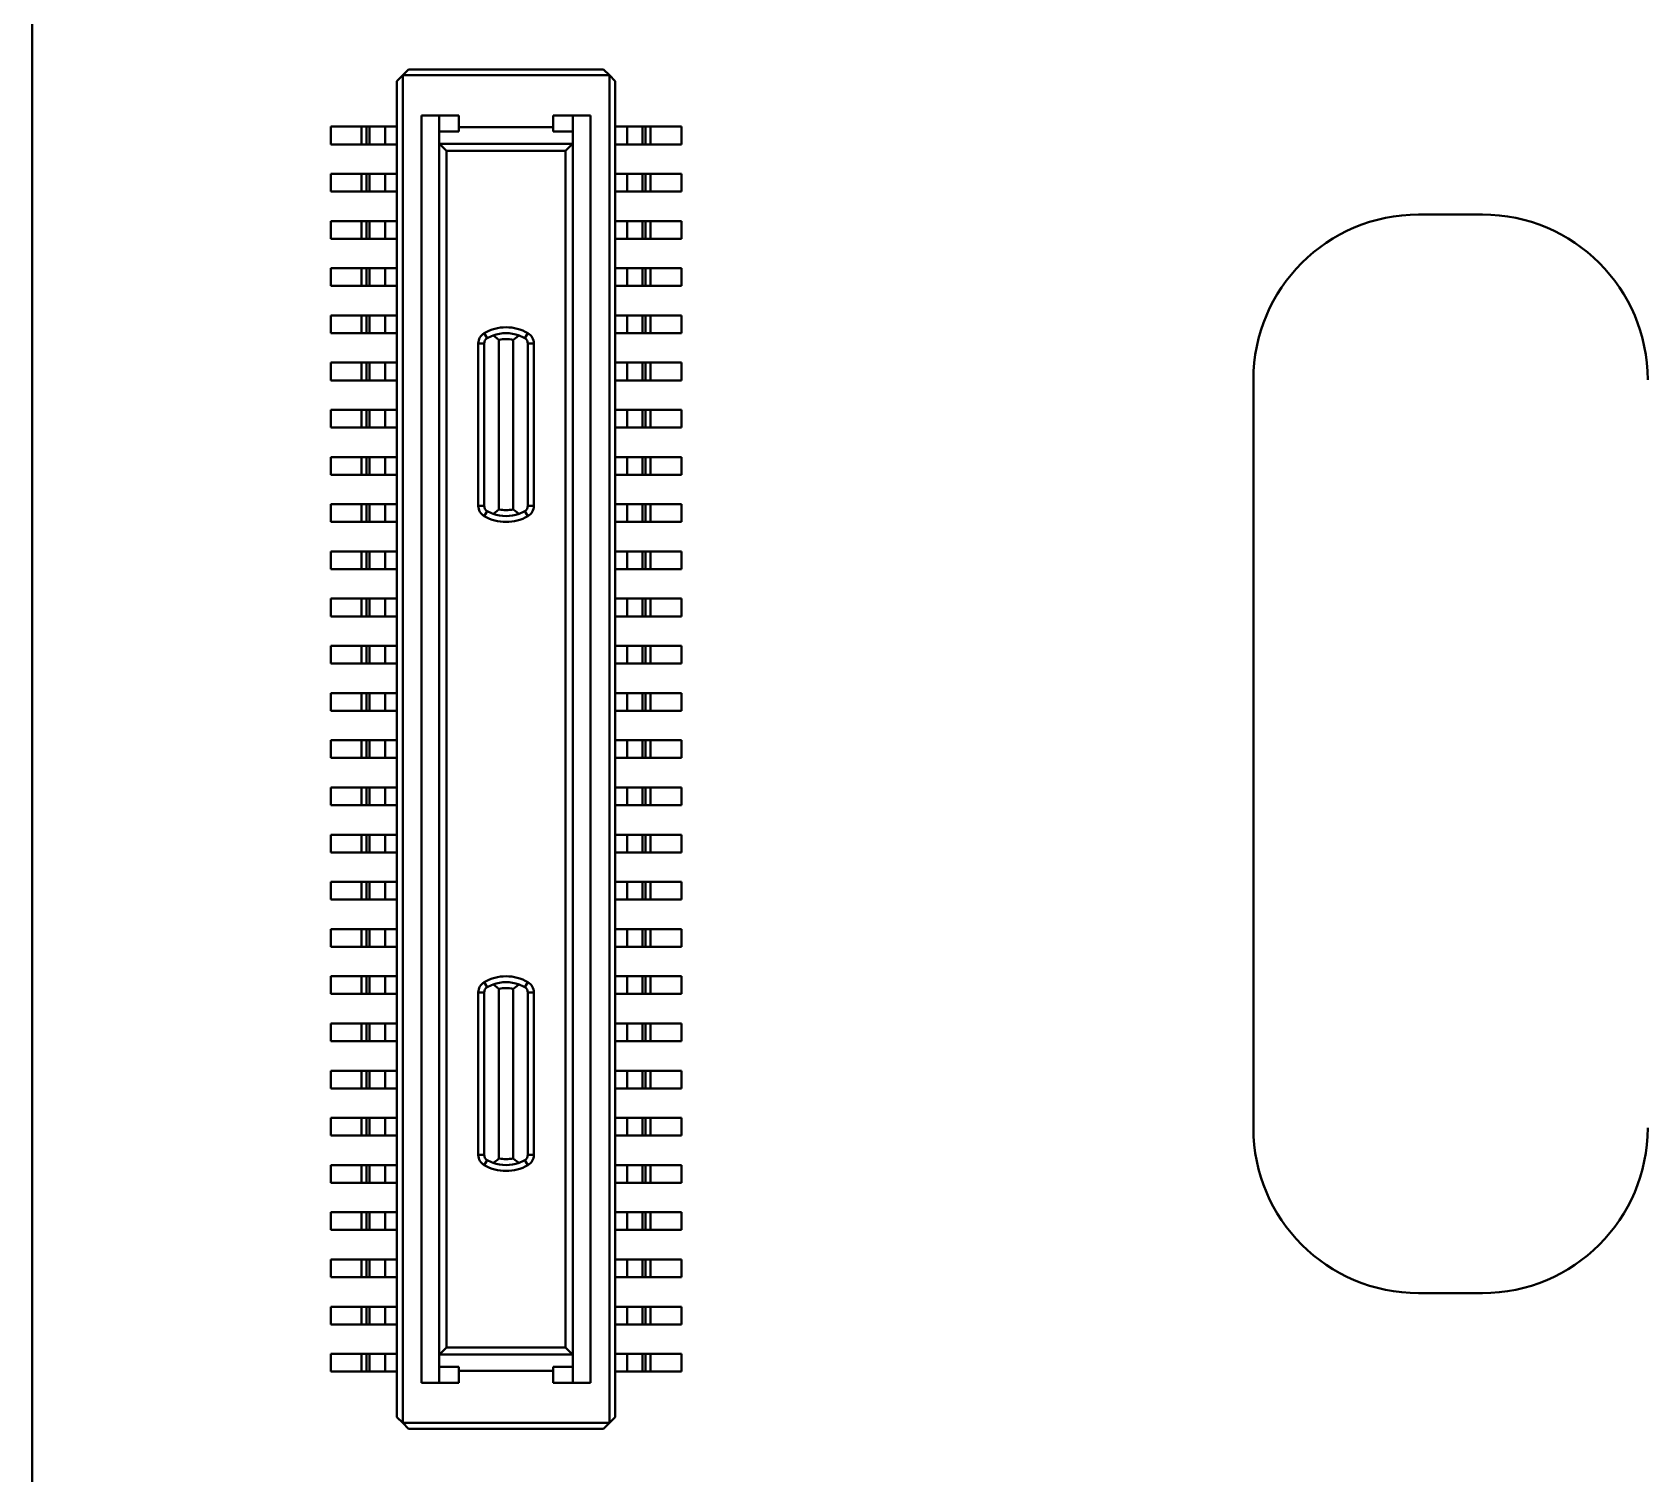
# Model space of a CAD drawing. Header units: millimetres. Extents: x 15 to 292, y 5 to 205.
# Drawn here: x 70.16 to 83.84, y 88.88 to 101.09 of the extents above; entities that cross this region are included whole.
import ezdxf

# ---------------------------------------------------------------- set-up
doc = ezdxf.new("R2010")
doc.units = ezdxf.units.MM
doc.layers.add('Geometries', color=7, linetype='Continuous')

msp = doc.modelspace()

# ---------------------------------------------------------------- linework, layer by layer
at = {"layer": 'Geometries', "linetype": 'Continuous', "lineweight": 40}
for p, q in [((70.158, 75.309), (70.158, 113.309)), ((73.246, 100.679), (73.296, 100.729)), ((73.296, 100.729), (73.346, 100.779)), ((73.296, 100.729), (75.046, 100.729)), ((73.296, 89.309), (73.296, 100.729)), ((73.346, 100.779), (74.996, 100.779)), ((75.046, 100.729), (74.996, 100.779)), ((75.046, 100.729), (75.096, 100.679)), ((75.046, 89.309), (75.046, 100.729)), ((73.246, 100.679), (73.246, 100.294)), ((75.096, 100.679), (75.096, 100.294)), ((72.946, 100.294), (72.686, 100.294)), ((72.686, 100.294), (72.686, 100.144)), ((72.946, 100.144), (72.946, 100.294)), ((72.946, 100.294), (72.99, 100.294)), ((73.014, 100.294), (72.99, 100.294)), ((72.99, 100.144), (72.99, 100.294)), ((73.014, 100.144), (73.014, 100.294)), ((73.146, 100.294), (73.014, 100.294)), ((73.146, 100.144), (73.146, 100.294)), ((73.246, 100.294), (73.146, 100.294)), ((73.246, 100.294), (73.246, 100.144)), ((73.606, 100.389), (73.456, 100.389)), ((73.456, 100.389), (73.456, 89.649)), ((73.771, 100.389), (73.606, 100.389)), ((73.606, 100.254), (73.606, 100.389)), ((73.771, 100.289), (73.771, 100.389)), ((74.571, 100.289), (74.571, 100.389)), ((74.571, 100.389), (74.736, 100.389)), ((74.736, 100.389), (74.886, 100.389)), ((74.736, 100.254), (74.736, 100.389)), ((74.886, 89.649), (74.886, 100.389)), ((75.096, 100.294), (75.196, 100.294)), ((75.096, 100.294), (75.096, 100.144)), ((75.196, 100.294), (75.328, 100.294)), ((75.196, 100.144), (75.196, 100.294)), ((75.328, 100.144), (75.328, 100.294)), ((75.328, 100.294), (75.352, 100.294)), ((75.396, 100.294), (75.352, 100.294)), ((75.352, 100.144), (75.352, 100.294)), ((75.396, 100.294), (75.656, 100.294)), ((75.396, 100.144), (75.396, 100.294)), ((75.656, 100.294), (75.656, 100.144)), ((73.771, 100.254), (73.606, 100.254)), ((73.606, 100.149), (73.606, 100.254)), ((73.771, 100.289), (74.571, 100.289)), ((73.771, 100.254), (73.771, 100.289)), ((74.571, 100.254), (74.571, 100.289)), ((74.571, 100.254), (74.736, 100.254)), ((74.736, 100.149), (74.736, 100.254)), ((72.686, 100.144), (72.946, 100.144)), ((72.946, 100.144), (72.99, 100.144)), ((72.99, 100.144), (73.014, 100.144)), ((73.146, 100.144), (73.014, 100.144)), ((73.146, 100.144), (73.246, 100.144)), ((73.246, 100.144), (73.246, 99.894)), ((73.606, 89.888), (73.606, 100.149)), ((73.666, 100.088), (73.607, 100.147)), ((73.607, 100.147), (74.735, 100.147)), ((73.666, 89.949), (73.666, 100.088)), ((73.666, 100.088), (74.676, 100.088)), ((74.676, 100.088), (74.735, 100.147)), ((74.676, 89.949), (74.676, 100.088)), ((74.736, 89.888), (74.736, 100.149)), ((75.196, 100.144), (75.096, 100.144)), ((75.096, 100.144), (75.096, 99.894)), ((75.196, 100.144), (75.328, 100.144)), ((75.352, 100.144), (75.328, 100.144)), ((75.396, 100.144), (75.352, 100.144)), ((75.656, 100.144), (75.396, 100.144)), ((72.946, 99.894), (72.686, 99.894)), ((72.686, 99.894), (72.686, 99.744)), ((72.946, 99.744), (72.946, 99.894)), ((72.946, 99.894), (72.99, 99.894)), ((73.014, 99.894), (72.99, 99.894)), ((72.99, 99.744), (72.99, 99.894)), ((73.014, 99.744), (73.014, 99.894)), ((73.146, 99.894), (73.014, 99.894)), ((73.246, 99.894), (73.146, 99.894)), ((73.146, 99.744), (73.146, 99.894)), ((73.246, 99.894), (73.246, 99.744)), ((75.096, 99.894), (75.196, 99.894)), ((75.096, 99.894), (75.096, 99.744)), ((75.196, 99.894), (75.328, 99.894)), ((75.196, 99.744), (75.196, 99.894)), ((75.328, 99.744), (75.328, 99.894)), ((75.328, 99.894), (75.352, 99.894)), ((75.396, 99.894), (75.352, 99.894)), ((75.352, 99.744), (75.352, 99.894)), ((75.396, 99.744), (75.396, 99.894)), ((75.396, 99.894), (75.656, 99.894)), ((75.656, 99.894), (75.656, 99.744)), ((72.686, 99.744), (72.946, 99.744)), ((72.946, 99.744), (72.99, 99.744)), ((72.99, 99.744), (73.014, 99.744)), ((73.146, 99.744), (73.014, 99.744)), ((73.146, 99.744), (73.246, 99.744)), ((73.246, 99.744), (73.246, 99.494)), ((75.196, 99.744), (75.096, 99.744)), ((75.096, 99.744), (75.096, 99.494)), ((75.196, 99.744), (75.328, 99.744)), ((75.352, 99.744), (75.328, 99.744)), ((75.396, 99.744), (75.352, 99.744)), ((75.656, 99.744), (75.396, 99.744)), ((72.686, 99.494), (72.686, 99.344)), ((72.946, 99.494), (72.686, 99.494)), ((72.946, 99.344), (72.946, 99.494)), ((72.946, 99.494), (72.99, 99.494)), ((73.014, 99.494), (72.99, 99.494)), ((72.99, 99.344), (72.99, 99.494)), ((73.146, 99.494), (73.014, 99.494)), ((73.014, 99.344), (73.014, 99.494)), ((73.146, 99.344), (73.146, 99.494)), ((73.246, 99.494), (73.146, 99.494)), ((73.246, 99.494), (73.246, 99.344)), ((75.096, 99.494), (75.196, 99.494)), ((75.096, 99.494), (75.096, 99.344)), ((75.196, 99.494), (75.328, 99.494)), ((75.196, 99.344), (75.196, 99.494)), ((75.328, 99.494), (75.352, 99.494)), ((75.328, 99.344), (75.328, 99.494)), ((75.396, 99.494), (75.352, 99.494)), ((75.352, 99.344), (75.352, 99.494)), ((75.396, 99.344), (75.396, 99.494)), ((75.396, 99.494), (75.656, 99.494)), ((75.656, 99.494), (75.656, 99.344)), ((82.441, 99.549), (81.901, 99.549)), ((72.686, 99.344), (72.946, 99.344)), ((72.946, 99.344), (72.99, 99.344)), ((72.99, 99.344), (73.014, 99.344)), ((73.146, 99.344), (73.014, 99.344)), ((73.146, 99.344), (73.246, 99.344)), ((73.246, 99.344), (73.246, 99.094)), ((75.196, 99.344), (75.096, 99.344)), ((75.096, 99.344), (75.096, 99.094)), ((75.196, 99.344), (75.328, 99.344)), ((75.352, 99.344), (75.328, 99.344)), ((75.396, 99.344), (75.352, 99.344)), ((75.656, 99.344), (75.396, 99.344)), ((72.946, 99.094), (72.686, 99.094)), ((72.686, 99.094), (72.686, 98.944)), ((72.946, 98.944), (72.946, 99.094)), ((72.946, 99.094), (72.99, 99.094)), ((73.014, 99.094), (72.99, 99.094)), ((72.99, 98.944), (72.99, 99.094)), ((73.146, 99.094), (73.014, 99.094)), ((73.014, 98.944), (73.014, 99.094)), ((73.246, 99.094), (73.146, 99.094)), ((73.146, 98.944), (73.146, 99.094)), ((73.246, 99.094), (73.246, 98.944)), ((75.096, 99.094), (75.196, 99.094)), ((75.096, 99.094), (75.096, 98.944)), ((75.196, 98.944), (75.196, 99.094)), ((75.196, 99.094), (75.328, 99.094)), ((75.328, 99.094), (75.352, 99.094)), ((75.328, 98.944), (75.328, 99.094)), ((75.396, 99.094), (75.352, 99.094)), ((75.352, 98.944), (75.352, 99.094)), ((75.396, 99.094), (75.656, 99.094)), ((75.396, 98.944), (75.396, 99.094)), ((75.656, 99.094), (75.656, 98.944)), ((72.686, 98.944), (72.946, 98.944)), ((72.946, 98.944), (72.99, 98.944)), ((72.99, 98.944), (73.014, 98.944)), ((73.146, 98.944), (73.014, 98.944)), ((73.146, 98.944), (73.246, 98.944)), ((73.246, 98.944), (73.246, 98.694)), ((75.196, 98.944), (75.096, 98.944)), ((75.096, 98.944), (75.096, 98.694)), ((75.196, 98.944), (75.328, 98.944)), ((75.352, 98.944), (75.328, 98.944)), ((75.396, 98.944), (75.352, 98.944)), ((75.656, 98.944), (75.396, 98.944)), ((72.946, 98.694), (72.686, 98.694)), ((72.686, 98.694), (72.686, 98.544)), ((72.946, 98.694), (72.99, 98.694)), ((72.946, 98.544), (72.946, 98.694)), ((72.99, 98.544), (72.99, 98.694)), ((73.014, 98.694), (72.99, 98.694)), ((73.146, 98.694), (73.014, 98.694)), ((73.014, 98.544), (73.014, 98.694)), ((73.246, 98.694), (73.146, 98.694)), ((73.146, 98.544), (73.146, 98.694)), ((73.246, 98.694), (73.246, 98.544)), ((75.096, 98.694), (75.196, 98.694)), ((75.096, 98.694), (75.096, 98.544)), ((75.196, 98.694), (75.328, 98.694)), ((75.196, 98.544), (75.196, 98.694)), ((75.328, 98.544), (75.328, 98.694)), ((75.328, 98.694), (75.352, 98.694)), ((75.396, 98.694), (75.352, 98.694)), ((75.352, 98.544), (75.352, 98.694)), ((75.396, 98.694), (75.656, 98.694)), ((75.396, 98.544), (75.396, 98.694)), ((75.656, 98.694), (75.656, 98.544)), ((72.686, 98.544), (72.946, 98.544)), ((72.946, 98.544), (72.99, 98.544)), ((72.99, 98.544), (73.014, 98.544)), ((73.146, 98.544), (73.014, 98.544)), ((73.146, 98.544), (73.246, 98.544)), ((73.246, 98.544), (73.246, 98.294)), ((73.986, 98.544), (74.011, 98.501)), ((74.356, 98.544), (74.331, 98.501)), ((75.096, 98.544), (75.096, 98.294)), ((75.196, 98.544), (75.096, 98.544)), ((75.196, 98.544), (75.328, 98.544)), ((75.352, 98.544), (75.328, 98.544)), ((75.396, 98.544), (75.352, 98.544)), ((75.656, 98.544), (75.396, 98.544)), ((73.936, 98.457), (73.936, 97.08)), ((73.986, 98.457), (73.936, 98.457)), ((73.986, 98.457), (73.986, 97.08)), ((74.111, 97.05), (74.111, 98.487)), ((74.231, 98.487), (74.231, 97.05)), ((74.406, 98.457), (74.356, 98.457)), ((74.356, 97.08), (74.356, 98.457)), ((74.406, 97.08), (74.406, 98.457)), ((72.946, 98.294), (72.686, 98.294)), ((72.686, 98.294), (72.686, 98.144)), ((72.946, 98.294), (72.99, 98.294)), ((72.946, 98.144), (72.946, 98.294)), ((72.99, 98.144), (72.99, 98.294)), ((73.014, 98.294), (72.99, 98.294)), ((73.146, 98.294), (73.014, 98.294)), ((73.014, 98.144), (73.014, 98.294)), ((73.246, 98.294), (73.146, 98.294)), ((73.146, 98.144), (73.146, 98.294)), ((73.246, 98.294), (73.246, 98.144)), ((75.096, 98.294), (75.196, 98.294)), ((75.096, 98.294), (75.096, 98.144)), ((75.196, 98.294), (75.328, 98.294)), ((75.196, 98.144), (75.196, 98.294)), ((75.328, 98.144), (75.328, 98.294)), ((75.328, 98.294), (75.352, 98.294)), ((75.396, 98.294), (75.352, 98.294)), ((75.352, 98.144), (75.352, 98.294)), ((75.396, 98.294), (75.656, 98.294)), ((75.396, 98.144), (75.396, 98.294)), ((75.656, 98.294), (75.656, 98.144)), ((72.686, 98.144), (72.946, 98.144)), ((72.946, 98.144), (72.99, 98.144)), ((72.99, 98.144), (73.014, 98.144)), ((73.146, 98.144), (73.014, 98.144)), ((73.146, 98.144), (73.246, 98.144)), ((73.246, 98.144), (73.246, 97.894)), ((75.196, 98.144), (75.096, 98.144)), ((75.096, 98.144), (75.096, 97.894)), ((75.196, 98.144), (75.328, 98.144)), ((75.352, 98.144), (75.328, 98.144)), ((75.396, 98.144), (75.352, 98.144)), ((75.656, 98.144), (75.396, 98.144)), ((80.501, 98.149), (80.501, 91.809)), ((72.946, 97.894), (72.686, 97.894)), ((72.686, 97.894), (72.686, 97.744)), ((72.946, 97.894), (72.99, 97.894)), ((72.946, 97.744), (72.946, 97.894)), ((73.014, 97.894), (72.99, 97.894)), ((72.99, 97.744), (72.99, 97.894)), ((73.146, 97.894), (73.014, 97.894)), ((73.014, 97.744), (73.014, 97.894)), ((73.246, 97.894), (73.146, 97.894)), ((73.146, 97.744), (73.146, 97.894)), ((73.246, 97.894), (73.246, 97.744)), ((75.096, 97.894), (75.196, 97.894)), ((75.096, 97.894), (75.096, 97.744)), ((75.196, 97.894), (75.328, 97.894)), ((75.196, 97.744), (75.196, 97.894)), ((75.328, 97.894), (75.352, 97.894)), ((75.328, 97.744), (75.328, 97.894)), ((75.396, 97.894), (75.352, 97.894)), ((75.352, 97.744), (75.352, 97.894)), ((75.396, 97.894), (75.656, 97.894)), ((75.396, 97.744), (75.396, 97.894)), ((75.656, 97.894), (75.656, 97.744)), ((72.686, 97.744), (72.946, 97.744)), ((72.946, 97.744), (72.99, 97.744)), ((72.99, 97.744), (73.014, 97.744)), ((73.146, 97.744), (73.014, 97.744)), ((73.146, 97.744), (73.246, 97.744)), ((73.246, 97.744), (73.246, 97.494)), ((75.196, 97.744), (75.096, 97.744)), ((75.096, 97.744), (75.096, 97.494)), ((75.196, 97.744), (75.328, 97.744)), ((75.352, 97.744), (75.328, 97.744)), ((75.396, 97.744), (75.352, 97.744)), ((75.656, 97.744), (75.396, 97.744)), ((72.946, 97.494), (72.686, 97.494)), ((72.686, 97.494), (72.686, 97.344)), ((72.946, 97.494), (72.99, 97.494)), ((72.946, 97.344), (72.946, 97.494)), ((73.014, 97.494), (72.99, 97.494)), ((72.99, 97.344), (72.99, 97.494)), ((73.146, 97.494), (73.014, 97.494)), ((73.014, 97.344), (73.014, 97.494)), ((73.246, 97.494), (73.146, 97.494)), ((73.146, 97.344), (73.146, 97.494)), ((73.246, 97.494), (73.246, 97.344)), ((75.096, 97.494), (75.196, 97.494)), ((75.096, 97.494), (75.096, 97.344)), ((75.196, 97.494), (75.328, 97.494)), ((75.196, 97.344), (75.196, 97.494)), ((75.328, 97.344), (75.328, 97.494)), ((75.328, 97.494), (75.352, 97.494)), ((75.352, 97.344), (75.352, 97.494)), ((75.396, 97.494), (75.352, 97.494)), ((75.396, 97.494), (75.656, 97.494)), ((75.396, 97.344), (75.396, 97.494)), ((75.656, 97.494), (75.656, 97.344)), ((72.686, 97.344), (72.946, 97.344)), ((72.946, 97.344), (72.99, 97.344)), ((72.99, 97.344), (73.014, 97.344)), ((73.146, 97.344), (73.014, 97.344)), ((73.146, 97.344), (73.246, 97.344)), ((73.246, 97.344), (73.246, 97.094)), ((75.096, 97.344), (75.096, 97.094)), ((75.196, 97.344), (75.096, 97.344)), ((75.196, 97.344), (75.328, 97.344)), ((75.352, 97.344), (75.328, 97.344)), ((75.396, 97.344), (75.352, 97.344)), ((75.656, 97.344), (75.396, 97.344)), ((72.946, 97.094), (72.686, 97.094)), ((72.686, 97.094), (72.686, 96.944)), ((72.946, 96.944), (72.946, 97.094)), ((72.946, 97.094), (72.99, 97.094)), ((72.99, 96.944), (72.99, 97.094)), ((73.014, 97.094), (72.99, 97.094)), ((73.146, 97.094), (73.014, 97.094)), ((73.014, 96.944), (73.014, 97.094)), ((73.246, 97.094), (73.146, 97.094)), ((73.146, 96.944), (73.146, 97.094)), ((73.246, 97.094), (73.246, 96.944)), ((73.936, 97.08), (73.986, 97.08)), ((73.986, 96.993), (74.011, 97.036)), ((74.331, 97.036), (74.356, 96.993)), ((74.356, 97.08), (74.406, 97.08)), ((75.096, 97.094), (75.196, 97.094)), ((75.096, 97.094), (75.096, 96.944)), ((75.196, 96.944), (75.196, 97.094)), ((75.196, 97.094), (75.328, 97.094)), ((75.328, 97.094), (75.352, 97.094)), ((75.328, 96.944), (75.328, 97.094)), ((75.352, 96.944), (75.352, 97.094)), ((75.396, 97.094), (75.352, 97.094)), ((75.396, 97.094), (75.656, 97.094)), ((75.396, 96.944), (75.396, 97.094)), ((75.656, 97.094), (75.656, 96.944)), ((72.686, 96.944), (72.946, 96.944)), ((72.946, 96.944), (72.99, 96.944)), ((72.99, 96.944), (73.014, 96.944)), ((73.146, 96.944), (73.014, 96.944)), ((73.146, 96.944), (73.246, 96.944)), ((73.246, 96.944), (73.246, 96.694)), ((75.196, 96.944), (75.096, 96.944)), ((75.096, 96.944), (75.096, 96.694)), ((75.196, 96.944), (75.328, 96.944)), ((75.352, 96.944), (75.328, 96.944)), ((75.396, 96.944), (75.352, 96.944)), ((75.656, 96.944), (75.396, 96.944)), ((72.686, 96.694), (72.686, 96.544)), ((72.946, 96.694), (72.686, 96.694)), ((72.946, 96.694), (72.99, 96.694)), ((72.946, 96.544), (72.946, 96.694)), ((73.014, 96.694), (72.99, 96.694)), ((72.99, 96.544), (72.99, 96.694)), ((73.146, 96.694), (73.014, 96.694)), ((73.014, 96.544), (73.014, 96.694)), ((73.246, 96.694), (73.146, 96.694)), ((73.146, 96.544), (73.146, 96.694)), ((73.246, 96.694), (73.246, 96.544)), ((75.096, 96.694), (75.196, 96.694)), ((75.096, 96.694), (75.096, 96.544)), ((75.196, 96.694), (75.328, 96.694)), ((75.196, 96.544), (75.196, 96.694)), ((75.328, 96.694), (75.352, 96.694)), ((75.328, 96.544), (75.328, 96.694)), ((75.352, 96.544), (75.352, 96.694)), ((75.396, 96.694), (75.352, 96.694)), ((75.396, 96.694), (75.656, 96.694)), ((75.396, 96.544), (75.396, 96.694)), ((75.656, 96.694), (75.656, 96.544)), ((72.686, 96.544), (72.946, 96.544)), ((72.946, 96.544), (72.99, 96.544)), ((72.99, 96.544), (73.014, 96.544)), ((73.146, 96.544), (73.014, 96.544)), ((73.146, 96.544), (73.246, 96.544)), ((73.246, 96.544), (73.246, 96.294)), ((75.196, 96.544), (75.096, 96.544)), ((75.096, 96.544), (75.096, 96.294)), ((75.196, 96.544), (75.328, 96.544)), ((75.352, 96.544), (75.328, 96.544)), ((75.396, 96.544), (75.352, 96.544)), ((75.656, 96.544), (75.396, 96.544)), ((72.946, 96.294), (72.686, 96.294)), ((72.686, 96.294), (72.686, 96.144)), ((72.946, 96.294), (72.99, 96.294)), ((72.946, 96.144), (72.946, 96.294)), ((72.99, 96.144), (72.99, 96.294)), ((73.014, 96.294), (72.99, 96.294)), ((73.146, 96.294), (73.014, 96.294)), ((73.014, 96.144), (73.014, 96.294)), ((73.246, 96.294), (73.146, 96.294)), ((73.146, 96.144), (73.146, 96.294)), ((73.246, 96.294), (73.246, 96.144)), ((75.096, 96.294), (75.196, 96.294)), ((75.096, 96.294), (75.096, 96.144)), ((75.196, 96.294), (75.328, 96.294)), ((75.196, 96.144), (75.196, 96.294)), ((75.328, 96.294), (75.352, 96.294)), ((75.328, 96.144), (75.328, 96.294)), ((75.352, 96.144), (75.352, 96.294)), ((75.396, 96.294), (75.352, 96.294)), ((75.396, 96.294), (75.656, 96.294)), ((75.396, 96.144), (75.396, 96.294)), ((75.656, 96.294), (75.656, 96.144)), ((72.686, 96.144), (72.946, 96.144)), ((72.946, 96.144), (72.99, 96.144)), ((72.99, 96.144), (73.014, 96.144)), ((73.146, 96.144), (73.014, 96.144)), ((73.146, 96.144), (73.246, 96.144)), ((73.246, 96.144), (73.246, 95.894)), ((75.196, 96.144), (75.096, 96.144)), ((75.096, 96.144), (75.096, 95.894)), ((75.196, 96.144), (75.328, 96.144)), ((75.352, 96.144), (75.328, 96.144)), ((75.396, 96.144), (75.352, 96.144)), ((75.656, 96.144), (75.396, 96.144)), ((72.946, 95.894), (72.686, 95.894)), ((72.686, 95.894), (72.686, 95.744)), ((72.946, 95.744), (72.946, 95.894)), ((72.946, 95.894), (72.99, 95.894)), ((73.014, 95.894), (72.99, 95.894)), ((72.99, 95.744), (72.99, 95.894)), ((73.146, 95.894), (73.014, 95.894)), ((73.014, 95.744), (73.014, 95.894)), ((73.246, 95.894), (73.146, 95.894)), ((73.146, 95.744), (73.146, 95.894)), ((73.246, 95.894), (73.246, 95.744)), ((75.096, 95.894), (75.196, 95.894)), ((75.096, 95.894), (75.096, 95.744)), ((75.196, 95.894), (75.328, 95.894)), ((75.196, 95.744), (75.196, 95.894)), ((75.328, 95.894), (75.352, 95.894)), ((75.328, 95.744), (75.328, 95.894)), ((75.352, 95.744), (75.352, 95.894)), ((75.396, 95.894), (75.352, 95.894)), ((75.396, 95.894), (75.656, 95.894)), ((75.396, 95.744), (75.396, 95.894)), ((75.656, 95.894), (75.656, 95.744)), ((72.686, 95.744), (72.946, 95.744)), ((72.946, 95.744), (72.99, 95.744)), ((72.99, 95.744), (73.014, 95.744)), ((73.146, 95.744), (73.014, 95.744)), ((73.146, 95.744), (73.246, 95.744)), ((73.246, 95.744), (73.246, 95.494)), ((75.196, 95.744), (75.096, 95.744)), ((75.096, 95.744), (75.096, 95.494)), ((75.196, 95.744), (75.328, 95.744)), ((75.352, 95.744), (75.328, 95.744)), ((75.396, 95.744), (75.352, 95.744)), ((75.656, 95.744), (75.396, 95.744)), ((72.946, 95.494), (72.686, 95.494)), ((72.686, 95.494), (72.686, 95.344)), ((72.946, 95.494), (72.99, 95.494)), ((72.946, 95.344), (72.946, 95.494)), ((73.014, 95.494), (72.99, 95.494)), ((72.99, 95.344), (72.99, 95.494)), ((73.014, 95.344), (73.014, 95.494)), ((73.146, 95.494), (73.014, 95.494)), ((73.146, 95.344), (73.146, 95.494)), ((73.246, 95.494), (73.146, 95.494)), ((73.246, 95.494), (73.246, 95.344)), ((75.096, 95.494), (75.096, 95.344)), ((75.096, 95.494), (75.196, 95.494)), ((75.196, 95.344), (75.196, 95.494)), ((75.196, 95.494), (75.328, 95.494)), ((75.328, 95.494), (75.352, 95.494)), ((75.328, 95.344), (75.328, 95.494)), ((75.396, 95.494), (75.352, 95.494)), ((75.352, 95.344), (75.352, 95.494)), ((75.396, 95.494), (75.656, 95.494)), ((75.396, 95.344), (75.396, 95.494)), ((75.656, 95.494), (75.656, 95.344)), ((72.686, 95.344), (72.946, 95.344)), ((72.946, 95.344), (72.99, 95.344)), ((72.99, 95.344), (73.014, 95.344)), ((73.146, 95.344), (73.014, 95.344)), ((73.146, 95.344), (73.246, 95.344)), ((73.246, 95.344), (73.246, 95.094)), ((75.096, 95.344), (75.096, 95.094)), ((75.196, 95.344), (75.096, 95.344)), ((75.196, 95.344), (75.328, 95.344)), ((75.352, 95.344), (75.328, 95.344)), ((75.396, 95.344), (75.352, 95.344)), ((75.656, 95.344), (75.396, 95.344)), ((72.946, 95.094), (72.686, 95.094)), ((72.686, 95.094), (72.686, 94.944)), ((72.946, 94.944), (72.946, 95.094)), ((72.946, 95.094), (72.99, 95.094)), ((72.99, 94.944), (72.99, 95.094)), ((73.014, 95.094), (72.99, 95.094)), ((73.146, 95.094), (73.014, 95.094)), ((73.014, 94.944), (73.014, 95.094)), ((73.246, 95.094), (73.146, 95.094)), ((73.146, 94.944), (73.146, 95.094)), ((73.246, 95.094), (73.246, 94.944)), ((75.096, 95.094), (75.196, 95.094)), ((75.096, 95.094), (75.096, 94.944)), ((75.196, 95.094), (75.328, 95.094)), ((75.196, 94.944), (75.196, 95.094)), ((75.328, 95.094), (75.352, 95.094)), ((75.328, 94.944), (75.328, 95.094)), ((75.352, 94.944), (75.352, 95.094)), ((75.396, 95.094), (75.352, 95.094)), ((75.396, 95.094), (75.656, 95.094)), ((75.396, 94.944), (75.396, 95.094)), ((75.656, 95.094), (75.656, 94.944)), ((72.686, 94.944), (72.946, 94.944)), ((72.946, 94.944), (72.99, 94.944)), ((72.99, 94.944), (73.014, 94.944)), ((73.146, 94.944), (73.014, 94.944)), ((73.146, 94.944), (73.246, 94.944)), ((73.246, 94.944), (73.246, 94.694)), ((75.196, 94.944), (75.096, 94.944)), ((75.096, 94.944), (75.096, 94.694)), ((75.196, 94.944), (75.328, 94.944)), ((75.352, 94.944), (75.328, 94.944)), ((75.396, 94.944), (75.352, 94.944)), ((75.656, 94.944), (75.396, 94.944)), ((72.946, 94.694), (72.686, 94.694)), ((72.686, 94.694), (72.686, 94.544)), ((72.946, 94.544), (72.946, 94.694)), ((72.946, 94.694), (72.99, 94.694)), ((73.014, 94.694), (72.99, 94.694)), ((72.99, 94.544), (72.99, 94.694)), ((73.146, 94.694), (73.014, 94.694)), ((73.014, 94.544), (73.014, 94.694)), ((73.246, 94.694), (73.146, 94.694)), ((73.146, 94.544), (73.146, 94.694)), ((73.246, 94.694), (73.246, 94.544)), ((75.096, 94.694), (75.196, 94.694)), ((75.096, 94.694), (75.096, 94.544)), ((75.196, 94.544), (75.196, 94.694)), ((75.196, 94.694), (75.328, 94.694)), ((75.328, 94.694), (75.352, 94.694)), ((75.328, 94.544), (75.328, 94.694)), ((75.396, 94.694), (75.352, 94.694)), ((75.352, 94.544), (75.352, 94.694)), ((75.396, 94.694), (75.656, 94.694)), ((75.396, 94.544), (75.396, 94.694)), ((75.656, 94.694), (75.656, 94.544)), ((72.686, 94.544), (72.946, 94.544)), ((72.946, 94.544), (72.99, 94.544)), ((72.99, 94.544), (73.014, 94.544)), ((73.146, 94.544), (73.014, 94.544)), ((73.146, 94.544), (73.246, 94.544)), ((73.246, 94.544), (73.246, 94.294)), ((75.196, 94.544), (75.096, 94.544)), ((75.096, 94.544), (75.096, 94.294)), ((75.196, 94.544), (75.328, 94.544)), ((75.352, 94.544), (75.328, 94.544)), ((75.396, 94.544), (75.352, 94.544)), ((75.656, 94.544), (75.396, 94.544)), ((72.686, 94.294), (72.686, 94.144)), ((72.946, 94.294), (72.686, 94.294)), ((72.946, 94.144), (72.946, 94.294)), ((72.946, 94.294), (72.99, 94.294)), ((73.014, 94.294), (72.99, 94.294)), ((72.99, 94.144), (72.99, 94.294)), ((73.146, 94.294), (73.014, 94.294)), ((73.014, 94.144), (73.014, 94.294)), ((73.246, 94.294), (73.146, 94.294)), ((73.146, 94.144), (73.146, 94.294)), ((73.246, 94.294), (73.246, 94.144)), ((75.096, 94.294), (75.096, 94.144)), ((75.096, 94.294), (75.196, 94.294)), ((75.196, 94.294), (75.328, 94.294)), ((75.196, 94.144), (75.196, 94.294)), ((75.328, 94.144), (75.328, 94.294)), ((75.328, 94.294), (75.352, 94.294)), ((75.396, 94.294), (75.352, 94.294)), ((75.352, 94.144), (75.352, 94.294)), ((75.396, 94.294), (75.656, 94.294)), ((75.396, 94.144), (75.396, 94.294)), ((75.656, 94.294), (75.656, 94.144)), ((72.686, 94.144), (72.946, 94.144)), ((72.946, 94.144), (72.99, 94.144)), ((72.99, 94.144), (73.014, 94.144)), ((73.146, 94.144), (73.014, 94.144)), ((73.146, 94.144), (73.246, 94.144)), ((73.246, 94.144), (73.246, 93.894)), ((75.196, 94.144), (75.096, 94.144)), ((75.096, 94.144), (75.096, 93.894)), ((75.196, 94.144), (75.328, 94.144)), ((75.352, 94.144), (75.328, 94.144)), ((75.396, 94.144), (75.352, 94.144)), ((75.656, 94.144), (75.396, 94.144)), ((72.946, 93.894), (72.686, 93.894)), ((72.686, 93.894), (72.686, 93.744)), ((72.946, 93.894), (72.99, 93.894)), ((72.946, 93.744), (72.946, 93.894)), ((73.014, 93.894), (72.99, 93.894)), ((72.99, 93.744), (72.99, 93.894)), ((73.146, 93.894), (73.014, 93.894)), ((73.014, 93.744), (73.014, 93.894)), ((73.246, 93.894), (73.146, 93.894)), ((73.146, 93.744), (73.146, 93.894)), ((73.246, 93.894), (73.246, 93.744)), ((75.096, 93.894), (75.196, 93.894)), ((75.096, 93.894), (75.096, 93.744)), ((75.196, 93.894), (75.328, 93.894)), ((75.196, 93.744), (75.196, 93.894)), ((75.328, 93.894), (75.352, 93.894)), ((75.328, 93.744), (75.328, 93.894)), ((75.396, 93.894), (75.352, 93.894)), ((75.352, 93.744), (75.352, 93.894)), ((75.396, 93.894), (75.656, 93.894)), ((75.396, 93.744), (75.396, 93.894)), ((75.656, 93.894), (75.656, 93.744)), ((72.686, 93.744), (72.946, 93.744)), ((72.946, 93.744), (72.99, 93.744)), ((72.99, 93.744), (73.014, 93.744)), ((73.146, 93.744), (73.014, 93.744)), ((73.146, 93.744), (73.246, 93.744)), ((73.246, 93.744), (73.246, 93.494)), ((75.096, 93.744), (75.096, 93.494)), ((75.196, 93.744), (75.096, 93.744)), ((75.196, 93.744), (75.328, 93.744)), ((75.352, 93.744), (75.328, 93.744)), ((75.396, 93.744), (75.352, 93.744)), ((75.656, 93.744), (75.396, 93.744)), ((72.686, 93.494), (72.686, 93.344)), ((72.946, 93.494), (72.686, 93.494)), ((72.946, 93.344), (72.946, 93.494)), ((72.946, 93.494), (72.99, 93.494)), ((73.014, 93.494), (72.99, 93.494)), ((72.99, 93.344), (72.99, 93.494)), ((73.146, 93.494), (73.014, 93.494)), ((73.014, 93.344), (73.014, 93.494)), ((73.246, 93.494), (73.146, 93.494)), ((73.146, 93.344), (73.146, 93.494)), ((73.246, 93.494), (73.246, 93.344)), ((75.096, 93.494), (75.096, 93.344)), ((75.096, 93.494), (75.196, 93.494)), ((75.196, 93.494), (75.328, 93.494)), ((75.196, 93.344), (75.196, 93.494)), ((75.328, 93.494), (75.352, 93.494)), ((75.328, 93.344), (75.328, 93.494)), ((75.396, 93.494), (75.352, 93.494)), ((75.352, 93.344), (75.352, 93.494)), ((75.396, 93.344), (75.396, 93.494)), ((75.396, 93.494), (75.656, 93.494)), ((75.656, 93.494), (75.656, 93.344)), ((72.686, 93.344), (72.946, 93.344)), ((72.946, 93.344), (72.99, 93.344)), ((72.99, 93.344), (73.014, 93.344)), ((73.146, 93.344), (73.014, 93.344)), ((73.146, 93.344), (73.246, 93.344)), ((73.246, 93.344), (73.246, 93.094)), ((75.196, 93.344), (75.096, 93.344)), ((75.096, 93.344), (75.096, 93.094)), ((75.196, 93.344), (75.328, 93.344)), ((75.352, 93.344), (75.328, 93.344)), ((75.396, 93.344), (75.352, 93.344)), ((75.656, 93.344), (75.396, 93.344)), ((72.946, 93.094), (72.686, 93.094)), ((72.686, 93.094), (72.686, 92.944)), ((72.946, 92.944), (72.946, 93.094)), ((72.946, 93.094), (72.99, 93.094)), ((73.014, 93.094), (72.99, 93.094)), ((72.99, 92.944), (72.99, 93.094)), ((73.014, 92.944), (73.014, 93.094)), ((73.146, 93.094), (73.014, 93.094)), ((73.246, 93.094), (73.146, 93.094)), ((73.146, 92.944), (73.146, 93.094)), ((73.246, 93.094), (73.246, 92.944)), ((74.011, 93.001), (73.986, 93.044)), ((74.356, 93.044), (74.331, 93.001)), ((75.096, 93.094), (75.196, 93.094)), ((75.096, 93.094), (75.096, 92.944)), ((75.196, 93.094), (75.328, 93.094)), ((75.196, 92.944), (75.196, 93.094)), ((75.328, 93.094), (75.352, 93.094)), ((75.328, 92.944), (75.328, 93.094)), ((75.396, 93.094), (75.352, 93.094)), ((75.352, 92.944), (75.352, 93.094)), ((75.396, 93.094), (75.656, 93.094)), ((75.396, 92.944), (75.396, 93.094)), ((75.656, 93.094), (75.656, 92.944)), ((72.686, 92.944), (72.946, 92.944)), ((72.946, 92.944), (72.99, 92.944)), ((72.99, 92.944), (73.014, 92.944)), ((73.146, 92.944), (73.014, 92.944)), ((73.146, 92.944), (73.246, 92.944)), ((73.246, 92.944), (73.246, 92.694)), ((73.986, 92.957), (73.936, 92.957)), ((73.936, 91.58), (73.936, 92.957)), ((73.986, 91.58), (73.986, 92.957)), ((74.111, 92.987), (74.111, 91.55)), ((74.231, 91.55), (74.231, 92.987)), ((74.406, 92.957), (74.356, 92.957)), ((74.356, 92.957), (74.356, 91.58)), ((74.406, 92.957), (74.406, 91.58)), ((75.196, 92.944), (75.096, 92.944)), ((75.096, 92.944), (75.096, 92.694)), ((75.196, 92.944), (75.328, 92.944)), ((75.352, 92.944), (75.328, 92.944)), ((75.396, 92.944), (75.352, 92.944)), ((75.656, 92.944), (75.396, 92.944)), ((72.946, 92.694), (72.686, 92.694)), ((72.686, 92.694), (72.686, 92.544)), ((72.946, 92.694), (72.99, 92.694)), ((72.946, 92.544), (72.946, 92.694)), ((73.014, 92.694), (72.99, 92.694)), ((72.99, 92.544), (72.99, 92.694)), ((73.146, 92.694), (73.014, 92.694)), ((73.014, 92.544), (73.014, 92.694)), ((73.246, 92.694), (73.146, 92.694)), ((73.146, 92.544), (73.146, 92.694)), ((73.246, 92.694), (73.246, 92.544)), ((75.096, 92.694), (75.196, 92.694)), ((75.096, 92.694), (75.096, 92.544)), ((75.196, 92.694), (75.328, 92.694)), ((75.196, 92.544), (75.196, 92.694)), ((75.328, 92.694), (75.352, 92.694)), ((75.328, 92.544), (75.328, 92.694)), ((75.396, 92.694), (75.352, 92.694)), ((75.352, 92.544), (75.352, 92.694)), ((75.396, 92.694), (75.656, 92.694)), ((75.396, 92.544), (75.396, 92.694)), ((75.656, 92.694), (75.656, 92.544)), ((72.686, 92.544), (72.946, 92.544)), ((72.946, 92.544), (72.99, 92.544)), ((72.99, 92.544), (73.014, 92.544)), ((73.146, 92.544), (73.014, 92.544)), ((73.146, 92.544), (73.246, 92.544)), ((73.246, 92.544), (73.246, 92.294)), ((75.196, 92.544), (75.096, 92.544)), ((75.096, 92.544), (75.096, 92.294)), ((75.196, 92.544), (75.328, 92.544)), ((75.352, 92.544), (75.328, 92.544)), ((75.396, 92.544), (75.352, 92.544)), ((75.656, 92.544), (75.396, 92.544)), ((72.686, 92.294), (72.686, 92.144)), ((72.946, 92.294), (72.686, 92.294)), ((72.946, 92.294), (72.99, 92.294)), ((72.946, 92.144), (72.946, 92.294)), ((72.99, 92.144), (72.99, 92.294)), ((73.014, 92.294), (72.99, 92.294)), ((73.146, 92.294), (73.014, 92.294)), ((73.014, 92.144), (73.014, 92.294)), ((73.246, 92.294), (73.146, 92.294)), ((73.146, 92.144), (73.146, 92.294)), ((73.246, 92.294), (73.246, 92.144)), ((75.096, 92.294), (75.196, 92.294)), ((75.096, 92.294), (75.096, 92.144)), ((75.196, 92.294), (75.328, 92.294)), ((75.196, 92.144), (75.196, 92.294)), ((75.328, 92.294), (75.352, 92.294)), ((75.328, 92.144), (75.328, 92.294)), ((75.396, 92.294), (75.352, 92.294)), ((75.352, 92.144), (75.352, 92.294)), ((75.396, 92.294), (75.656, 92.294)), ((75.396, 92.144), (75.396, 92.294)), ((75.656, 92.294), (75.656, 92.144)), ((72.686, 92.144), (72.946, 92.144)), ((72.946, 92.144), (72.99, 92.144)), ((72.99, 92.144), (73.014, 92.144)), ((73.146, 92.144), (73.014, 92.144)), ((73.146, 92.144), (73.246, 92.144)), ((73.246, 92.144), (73.246, 91.894)), ((75.196, 92.144), (75.096, 92.144)), ((75.096, 92.144), (75.096, 91.894)), ((75.196, 92.144), (75.328, 92.144)), ((75.352, 92.144), (75.328, 92.144)), ((75.396, 92.144), (75.352, 92.144)), ((75.656, 92.144), (75.396, 92.144)), ((72.946, 91.894), (72.686, 91.894)), ((72.686, 91.894), (72.686, 91.744)), ((72.946, 91.894), (72.99, 91.894)), ((72.946, 91.744), (72.946, 91.894)), ((72.99, 91.744), (72.99, 91.894)), ((73.014, 91.894), (72.99, 91.894)), ((73.146, 91.894), (73.014, 91.894)), ((73.014, 91.744), (73.014, 91.894)), ((73.246, 91.894), (73.146, 91.894)), ((73.146, 91.744), (73.146, 91.894)), ((73.246, 91.894), (73.246, 91.744)), ((75.096, 91.894), (75.196, 91.894)), ((75.096, 91.894), (75.096, 91.744)), ((75.196, 91.744), (75.196, 91.894)), ((75.196, 91.894), (75.328, 91.894)), ((75.328, 91.894), (75.352, 91.894)), ((75.328, 91.744), (75.328, 91.894)), ((75.396, 91.894), (75.352, 91.894)), ((75.352, 91.744), (75.352, 91.894)), ((75.396, 91.894), (75.656, 91.894)), ((75.396, 91.744), (75.396, 91.894)), ((75.656, 91.894), (75.656, 91.744)), ((72.686, 91.744), (72.946, 91.744)), ((72.946, 91.744), (72.99, 91.744)), ((72.99, 91.744), (73.014, 91.744)), ((73.146, 91.744), (73.014, 91.744)), ((73.146, 91.744), (73.246, 91.744)), ((73.246, 91.744), (73.246, 91.494)), ((75.096, 91.744), (75.096, 91.494)), ((75.196, 91.744), (75.096, 91.744)), ((75.196, 91.744), (75.328, 91.744)), ((75.352, 91.744), (75.328, 91.744)), ((75.396, 91.744), (75.352, 91.744)), ((75.656, 91.744), (75.396, 91.744)), ((73.936, 91.58), (73.986, 91.58)), ((74.011, 91.536), (73.986, 91.493)), ((74.331, 91.536), (74.356, 91.493)), ((74.356, 91.58), (74.406, 91.58)), ((72.946, 91.494), (72.686, 91.494)), ((72.686, 91.494), (72.686, 91.344)), ((72.946, 91.494), (72.99, 91.494)), ((72.946, 91.344), (72.946, 91.494)), ((73.014, 91.494), (72.99, 91.494)), ((72.99, 91.344), (72.99, 91.494)), ((73.014, 91.344), (73.014, 91.494)), ((73.146, 91.494), (73.014, 91.494)), ((73.246, 91.494), (73.146, 91.494)), ((73.146, 91.344), (73.146, 91.494)), ((73.246, 91.494), (73.246, 91.344)), ((75.096, 91.494), (75.196, 91.494)), ((75.096, 91.494), (75.096, 91.344)), ((75.196, 91.494), (75.328, 91.494)), ((75.196, 91.344), (75.196, 91.494)), ((75.328, 91.494), (75.352, 91.494)), ((75.328, 91.344), (75.328, 91.494)), ((75.396, 91.494), (75.352, 91.494)), ((75.352, 91.344), (75.352, 91.494)), ((75.396, 91.494), (75.656, 91.494)), ((75.396, 91.344), (75.396, 91.494)), ((75.656, 91.494), (75.656, 91.344)), ((72.686, 91.344), (72.946, 91.344)), ((72.946, 91.344), (72.99, 91.344)), ((72.99, 91.344), (73.014, 91.344)), ((73.146, 91.344), (73.014, 91.344)), ((73.146, 91.344), (73.246, 91.344)), ((73.246, 91.344), (73.246, 91.094)), ((75.196, 91.344), (75.096, 91.344)), ((75.096, 91.344), (75.096, 91.094)), ((75.196, 91.344), (75.328, 91.344)), ((75.352, 91.344), (75.328, 91.344)), ((75.396, 91.344), (75.352, 91.344)), ((75.656, 91.344), (75.396, 91.344)), ((72.686, 91.094), (72.686, 90.944)), ((72.946, 91.094), (72.686, 91.094)), ((72.946, 91.094), (72.99, 91.094)), ((72.946, 90.944), (72.946, 91.094)), ((73.014, 91.094), (72.99, 91.094)), ((72.99, 90.944), (72.99, 91.094)), ((73.146, 91.094), (73.014, 91.094)), ((73.014, 90.944), (73.014, 91.094)), ((73.246, 91.094), (73.146, 91.094)), ((73.146, 90.944), (73.146, 91.094)), ((73.246, 91.094), (73.246, 90.944)), ((75.096, 91.094), (75.096, 90.944)), ((75.096, 91.094), (75.196, 91.094)), ((75.196, 91.094), (75.328, 91.094)), ((75.196, 90.944), (75.196, 91.094)), ((75.328, 91.094), (75.352, 91.094)), ((75.328, 90.944), (75.328, 91.094)), ((75.352, 90.944), (75.352, 91.094)), ((75.396, 91.094), (75.352, 91.094)), ((75.396, 91.094), (75.656, 91.094)), ((75.396, 90.944), (75.396, 91.094)), ((75.656, 91.094), (75.656, 90.944)), ((72.686, 90.944), (72.946, 90.944)), ((72.946, 90.944), (72.99, 90.944)), ((72.99, 90.944), (73.014, 90.944)), ((73.146, 90.944), (73.014, 90.944)), ((73.146, 90.944), (73.246, 90.944)), ((73.246, 90.944), (73.246, 90.694)), ((75.196, 90.944), (75.096, 90.944)), ((75.096, 90.944), (75.096, 90.694)), ((75.196, 90.944), (75.328, 90.944)), ((75.352, 90.944), (75.328, 90.944)), ((75.396, 90.944), (75.352, 90.944)), ((75.656, 90.944), (75.396, 90.944)), ((72.946, 90.694), (72.686, 90.694)), ((72.686, 90.694), (72.686, 90.544)), ((72.946, 90.544), (72.946, 90.694)), ((72.946, 90.694), (72.99, 90.694)), ((73.014, 90.694), (72.99, 90.694)), ((72.99, 90.544), (72.99, 90.694)), ((73.146, 90.694), (73.014, 90.694)), ((73.014, 90.544), (73.014, 90.694)), ((73.246, 90.694), (73.146, 90.694)), ((73.146, 90.544), (73.146, 90.694)), ((73.246, 90.694), (73.246, 90.544)), ((75.096, 90.694), (75.196, 90.694)), ((75.096, 90.694), (75.096, 90.544)), ((75.196, 90.694), (75.328, 90.694)), ((75.196, 90.544), (75.196, 90.694)), ((75.328, 90.694), (75.352, 90.694)), ((75.328, 90.544), (75.328, 90.694)), ((75.396, 90.694), (75.352, 90.694)), ((75.352, 90.544), (75.352, 90.694)), ((75.396, 90.544), (75.396, 90.694)), ((75.396, 90.694), (75.656, 90.694)), ((75.656, 90.694), (75.656, 90.544)), ((72.686, 90.544), (72.946, 90.544)), ((72.946, 90.544), (72.99, 90.544)), ((72.99, 90.544), (73.014, 90.544)), ((73.146, 90.544), (73.014, 90.544)), ((73.146, 90.544), (73.246, 90.544)), ((73.246, 90.544), (73.246, 90.294)), ((75.196, 90.544), (75.096, 90.544)), ((75.096, 90.544), (75.096, 90.294)), ((75.196, 90.544), (75.328, 90.544)), ((75.352, 90.544), (75.328, 90.544)), ((75.396, 90.544), (75.352, 90.544)), ((75.656, 90.544), (75.396, 90.544)), ((81.901, 90.409), (82.441, 90.409)), ((72.946, 90.294), (72.686, 90.294)), ((72.686, 90.294), (72.686, 90.144)), ((72.946, 90.294), (72.99, 90.294)), ((72.946, 90.144), (72.946, 90.294)), ((73.014, 90.294), (72.99, 90.294)), ((72.99, 90.144), (72.99, 90.294)), ((73.146, 90.294), (73.014, 90.294)), ((73.014, 90.144), (73.014, 90.294)), ((73.246, 90.294), (73.146, 90.294)), ((73.146, 90.144), (73.146, 90.294)), ((73.246, 90.294), (73.246, 90.144)), ((75.096, 90.294), (75.196, 90.294)), ((75.096, 90.294), (75.096, 90.144)), ((75.196, 90.294), (75.328, 90.294)), ((75.196, 90.144), (75.196, 90.294)), ((75.328, 90.144), (75.328, 90.294)), ((75.328, 90.294), (75.352, 90.294)), ((75.396, 90.294), (75.352, 90.294)), ((75.352, 90.144), (75.352, 90.294)), ((75.396, 90.144), (75.396, 90.294)), ((75.396, 90.294), (75.656, 90.294)), ((75.656, 90.294), (75.656, 90.144)), ((72.686, 90.144), (72.946, 90.144)), ((72.946, 90.144), (72.99, 90.144)), ((72.99, 90.144), (73.014, 90.144)), ((73.146, 90.144), (73.014, 90.144)), ((73.146, 90.144), (73.246, 90.144)), ((73.246, 90.144), (73.246, 89.894)), ((75.196, 90.144), (75.096, 90.144)), ((75.096, 90.144), (75.096, 89.894)), ((75.196, 90.144), (75.328, 90.144)), ((75.352, 90.144), (75.328, 90.144)), ((75.396, 90.144), (75.352, 90.144)), ((75.656, 90.144), (75.396, 90.144)), ((73.666, 89.949), (73.607, 89.89)), ((74.676, 89.949), (73.666, 89.949)), ((74.676, 89.949), (74.735, 89.89)), ((72.946, 89.894), (72.686, 89.894)), ((72.686, 89.894), (72.686, 89.744)), ((72.946, 89.894), (72.99, 89.894)), ((72.946, 89.744), (72.946, 89.894)), ((73.014, 89.894), (72.99, 89.894)), ((72.99, 89.744), (72.99, 89.894)), ((73.014, 89.744), (73.014, 89.894)), ((73.146, 89.894), (73.014, 89.894)), ((73.146, 89.744), (73.146, 89.894)), ((73.246, 89.894), (73.146, 89.894)), ((73.246, 89.894), (73.246, 89.744)), ((73.606, 89.783), (73.606, 89.888)), ((73.606, 89.649), (73.606, 89.783)), ((73.606, 89.783), (73.771, 89.783)), ((74.735, 89.89), (73.607, 89.89)), ((73.771, 89.783), (73.771, 89.749)), ((74.571, 89.749), (74.571, 89.783)), ((74.571, 89.783), (74.736, 89.783)), ((74.736, 89.783), (74.736, 89.888)), ((74.736, 89.649), (74.736, 89.783)), ((75.096, 89.894), (75.196, 89.894)), ((75.096, 89.894), (75.096, 89.744)), ((75.196, 89.894), (75.328, 89.894)), ((75.196, 89.744), (75.196, 89.894)), ((75.328, 89.744), (75.328, 89.894)), ((75.328, 89.894), (75.352, 89.894)), ((75.396, 89.894), (75.352, 89.894)), ((75.352, 89.744), (75.352, 89.894)), ((75.396, 89.894), (75.656, 89.894)), ((75.396, 89.744), (75.396, 89.894)), ((75.656, 89.894), (75.656, 89.744)), ((72.686, 89.744), (72.946, 89.744)), ((72.946, 89.744), (72.99, 89.744)), ((72.99, 89.744), (73.014, 89.744)), ((73.146, 89.744), (73.014, 89.744)), ((73.146, 89.744), (73.246, 89.744)), ((73.246, 89.744), (73.246, 89.359)), ((73.606, 89.649), (73.456, 89.649)), ((73.771, 89.649), (73.606, 89.649)), ((73.771, 89.649), (73.771, 89.749)), ((74.571, 89.749), (73.771, 89.749)), ((74.571, 89.749), (74.571, 89.649)), ((74.736, 89.649), (74.571, 89.649)), ((74.886, 89.649), (74.736, 89.649)), ((75.196, 89.744), (75.096, 89.744)), ((75.096, 89.744), (75.096, 89.359)), ((75.196, 89.744), (75.328, 89.744)), ((75.352, 89.744), (75.328, 89.744)), ((75.396, 89.744), (75.352, 89.744)), ((75.656, 89.744), (75.396, 89.744)), ((73.296, 89.309), (73.246, 89.359)), ((75.096, 89.359), (75.046, 89.309)), ((73.346, 89.259), (73.296, 89.309)), ((75.046, 89.309), (73.296, 89.309)), ((73.346, 89.259), (74.996, 89.259)), ((74.996, 89.259), (75.046, 89.309))]:
    msp.add_line(p, q, dxfattribs=at)
at = {"layer": 'Geometries', "linetype": 'Continuous', "lineweight": 40, "flags": 128}
for points in [[(74.061, 98.524), (74.048, 98.519), (74.036, 98.513), (74.023, 98.507), (74.011, 98.501)], [(74.061, 98.524), (74.078, 98.512), (74.095, 98.5), (74.111, 98.487)], [(74.231, 98.487), (74.248, 98.5), (74.264, 98.512), (74.281, 98.524)], [(74.331, 98.501), (74.319, 98.507), (74.307, 98.513), (74.294, 98.519), (74.281, 98.524)], [(74.011, 97.036), (74.023, 97.03), (74.036, 97.024), (74.048, 97.018), (74.061, 97.013)], [(74.111, 97.05), (74.095, 97.037), (74.078, 97.025), (74.061, 97.013)], [(74.281, 97.013), (74.264, 97.025), (74.248, 97.037), (74.231, 97.05)], [(74.281, 97.013), (74.294, 97.018), (74.307, 97.024), (74.319, 97.03), (74.331, 97.036)], [(74.011, 93.001), (74.023, 93.007), (74.036, 93.013), (74.048, 93.019), (74.061, 93.024)], [(74.111, 92.987), (74.095, 93), (74.078, 93.012), (74.061, 93.024)], [(74.281, 93.024), (74.264, 93.012), (74.248, 93), (74.231, 92.987)], [(74.281, 93.024), (74.294, 93.019), (74.307, 93.013), (74.319, 93.007), (74.331, 93.001)], [(74.061, 91.513), (74.048, 91.518), (74.036, 91.524), (74.023, 91.53), (74.011, 91.536)], [(74.061, 91.513), (74.078, 91.525), (74.095, 91.537), (74.111, 91.55)], [(74.231, 91.55), (74.248, 91.537), (74.264, 91.525), (74.281, 91.513)], [(74.331, 91.536), (74.319, 91.53), (74.307, 91.524), (74.294, 91.518), (74.281, 91.513)]]:
    msp.add_lwpolyline(points, dxfattribs=at)
at = {"layer": 'Geometries', "linetype": 'Continuous', "lineweight": 40}
for centre, radius, start, end in [((81.901, 98.149), 1.4, 90, 180), ((82.441, 98.149), 1.4, 0, 90), ((74.036, 98.457), 0.1, 120, 180), ((74.171, 98.224), 0.37, 60, 120), ((74.171, 98.224), 0.32, 69.8945, 110.1055), ((74.306, 98.457), 0.1, 0, 60), ((74.036, 98.457), 0.05, 120, 180), ((74.171, 98.224), 0.27, 77.1604, 102.8396), ((74.306, 98.457), 0.05, 0, 60), ((74.036, 97.08), 0.1, 180, 240), ((74.036, 97.08), 0.05, 180, 240), ((74.171, 97.314), 0.32, 249.8945, 290.1055), ((74.171, 97.314), 0.27, 257.1604, 282.8396), ((74.306, 97.08), 0.05, 300, 0), ((74.306, 97.08), 0.1, 300, 0), ((74.171, 97.314), 0.37, 240, 300), ((74.036, 92.957), 0.1, 120, 180), ((74.171, 92.724), 0.37, 60, 120), ((74.171, 92.724), 0.32, 69.8945, 110.1055), ((74.306, 92.957), 0.1, 0, 60), ((74.036, 92.957), 0.05, 120, 180), ((74.171, 92.724), 0.27, 77.1604, 102.8396), ((74.306, 92.957), 0.05, 0, 60), ((81.901, 91.809), 1.4, 180, 270), ((82.441, 91.809), 1.4, 270, 0), ((74.036, 91.58), 0.1, 180, 240), ((74.036, 91.58), 0.05, 180, 240), ((74.171, 91.814), 0.27, 257.1604, 282.8396), ((74.306, 91.58), 0.05, 300, 0), ((74.306, 91.58), 0.1, 300, 0), ((74.171, 91.814), 0.37, 240, 300), ((74.171, 91.814), 0.32, 249.8944, 290.1056)]:
    msp.add_arc(centre, radius, start, end, dxfattribs=at)
for centre, start_param, end_param in [((73.666, 100.149), 3.141593, 3.314274), ((74.676, 100.149), 6.110504, 6.283185), ((73.666, 89.888), 2.968911, 3.141593), ((74.676, 89.888), 0, 0.172681)]:
    msp.add_ellipse(centre, major_axis=(0.06, 0), ratio=0.174419, start_param=start_param, end_param=end_param, dxfattribs=at)

doc.saveas('drawing.dxf')
